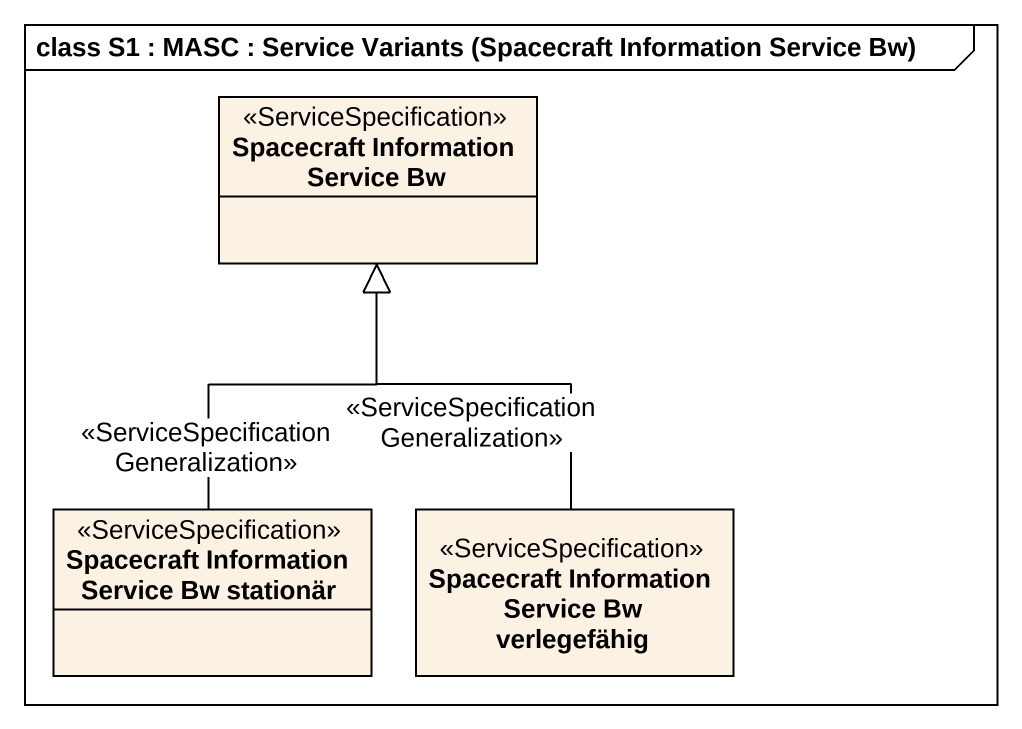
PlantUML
@startuml
mainframe class S1 : MASC : Service Variants (Spacecraft Information Service Bw)
hide circle
hide empty members
class "Spacecraft Information Service Bw" as Spacecraft_Information <<ServiceSpecification>>
class "Spacecraft Information Service Bw stationär" as Spacecraft_Information_2 <<ServiceSpecification>>
class "Spacecraft Information Service Bw verlegefähig" as Spacecraft_Information_3 <<ServiceSpecification>>
Spacecraft_Information_2 -up-|> Spacecraft_Information : <<ServiceSpecificationGeneralization>>
Spacecraft_Information_3 -up-|> Spacecraft_Information : <<ServiceSpecificationGeneralization>>
@enduml
